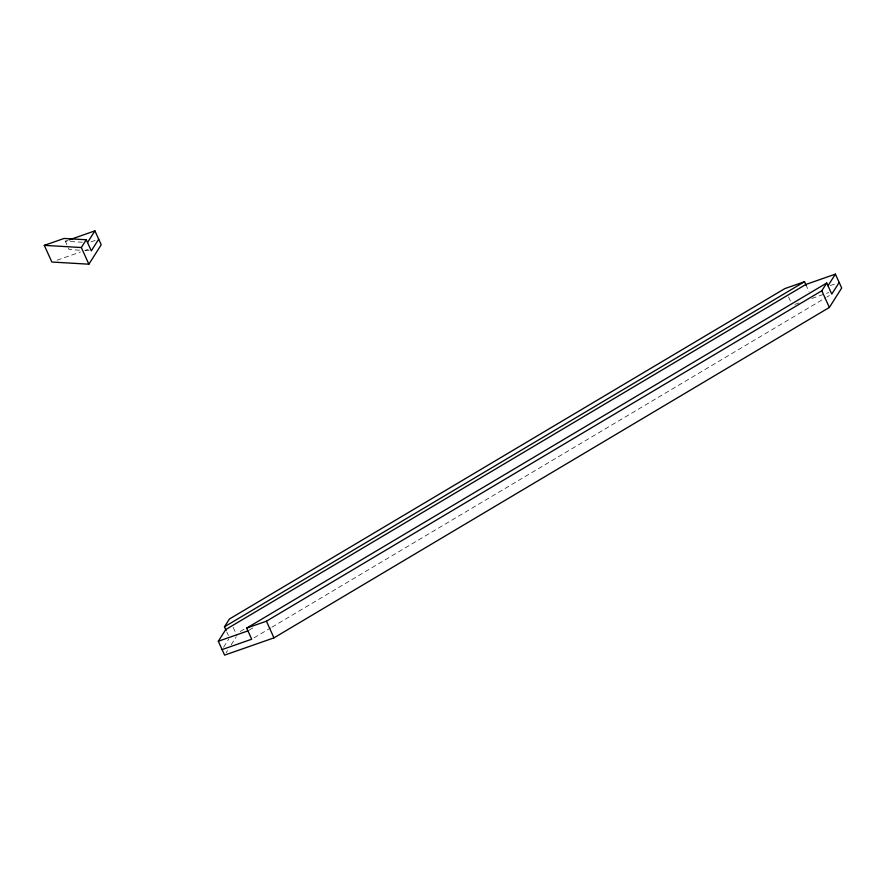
<?xml version="1.0" encoding="UTF-8"?>
<svg xmlns="http://www.w3.org/2000/svg" width="886" height="886" viewBox="0 0 886 886"><rect width="100%" height="100%" fill="white"/><g stroke="black" fill="none" stroke-linecap="round" stroke-linejoin="round"><path stroke-width="0.66" stroke-dasharray="4.43 3.32" d="M223.571 647.245L228.754 639.083M226.063 652.838L227.514 650.557M231.146 644.842L236.23 636.835M240.195 631.552L244.946 628.717M249.121 630.179L255.068 626.646M254.083 637.798L270.728 627.897M271.913 627.188L825.83 297.652M827.026 296.943L829.396 295.536M67.879 240.339L65.309 241.236L82.298 242.232M90.981 241.9L96.131 240.106M57.058 260.207L80.438 252.023M85.632 250.206L88.235 249.298M830.171 285.613L836.605 283.354M794.93 304.374L798.829 303.012M811.82 298.46L828.709 292.557M79.541 250.173L69.086 249.564L67.402 245.865M84.768 250.483L89.995 250.782M805.784 284.495L809.018 291.627M788.551 296.954L790.711 301.716M65.165 240.926L66.926 244.802M233.173 627.366L236.95 635.694M226.794 631.962L228.411 635.539"/><path stroke-width="1.33" d="M88.877 264.194L81.324 247.526L86.263 239.752L64.047 238.456L44.3 245.367L51.853 262.023L88.877 264.194L101.225 244.757L94.924 230.869L69.174 239.884M87.526 242.531L94.924 230.869M98.7 239.198L91.302 250.86L86.263 239.752M226.14 630.511L224.457 626.812L229.396 619.037L784.774 288.626L804.521 281.715L806.205 285.414M218.31 641.242L225.72 629.581L805.784 284.495L835.398 274.128L841.7 288.005L829.362 307.442L273.973 637.854L224.612 655.131L218.31 641.242L247.936 630.887M222.087 649.582L251.713 639.216L246.673 628.108L266.42 621.197L821.798 290.785L826.738 283.011L831.777 294.119L839.186 282.457M828 285.79L835.398 274.128M224.457 626.812L804.521 281.715M246.673 628.108L826.738 283.011M44.3 245.367L81.324 247.526M821.798 290.785L829.362 307.442M266.42 621.197L273.973 637.854"/></g></svg>
